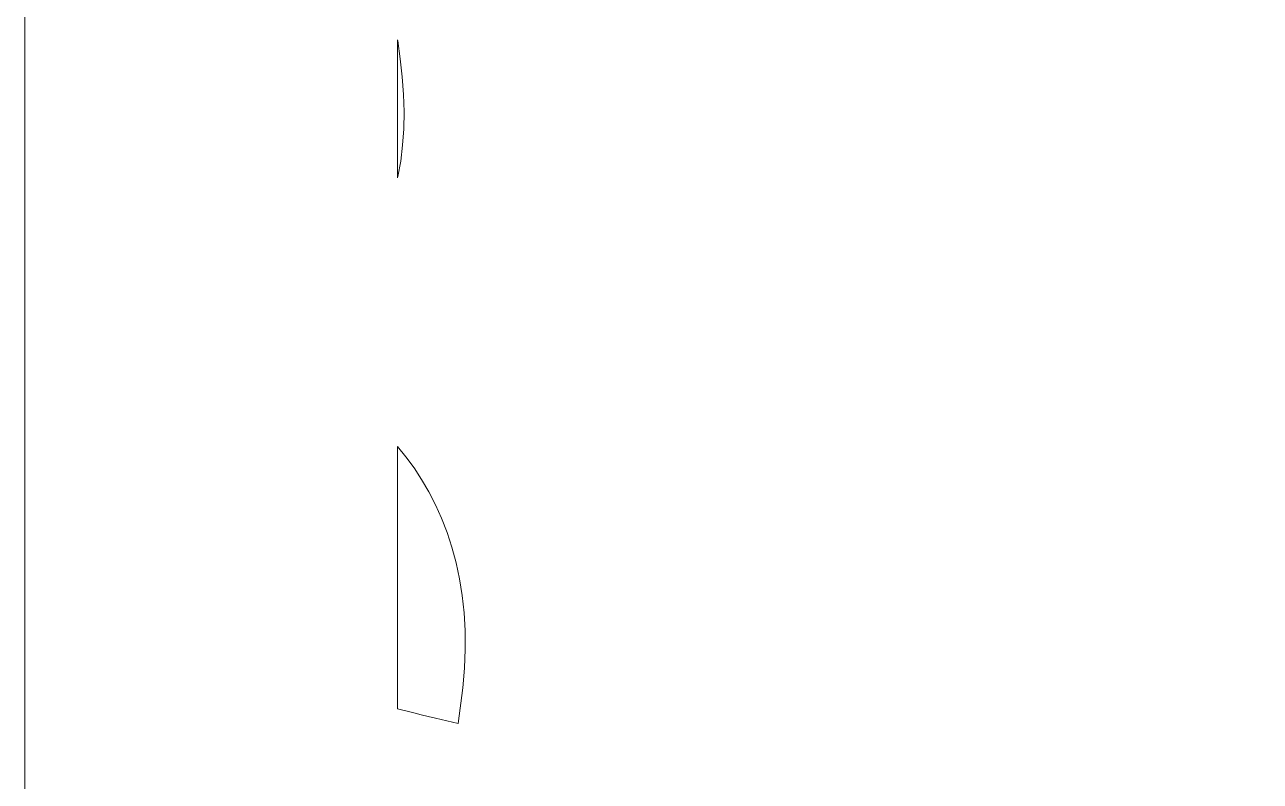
# Model space of a CAD drawing. Header units: centimetres. Extents: x -27.5 to -9.1, y -9.5 to -3.5.
# Drawn here: x -17.618 to -16.334, y -6.574 to -5.787 of the extents above; entities that cross this region are included whole.
import ezdxf

# ---------------------------------------------------------------- set-up
doc = ezdxf.new("R2010")
doc.units = ezdxf.units.CM
doc.header["$MEASUREMENT"] = 0
doc.layers.add('layer 1', color=7, linetype='Continuous')

msp = doc.modelspace()

# ---------------------------------------------------------------- linework, layer by layer
at = {"layer": 'layer 1', "color": 7, "lineweight": 9}
for points, knots in [([(-17.61788, -3.49494), (-17.61788, -3.49494), (-9.09457, -3.49494), (-9.09457, -3.49494), (-9.09457, -3.49494), (-9.09457, -3.49494), (-9.09457, -9.5), (-9.09457, -9.5), (-9.09457, -9.5), (-9.09457, -9.5), (-17.61788, -9.5), (-17.61788, -9.5), (-17.61788, -9.5), (-17.61788, -9.5), (-17.61788, -3.49494), (-17.61788, -3.49494)], [0, 0, 0, 0, 0.2, 0.2, 0.2, 0.2, 0.4, 0.4, 0.4, 0.4, 0.6, 0.6, 0.6, 0.6, 1, 1, 1, 1]), ([(-17.23046, -5.94634), (-17.23046, -5.94634), (-17.23012, -5.94506), (-17.23012, -5.94506), (-17.23012, -5.94506), (-17.23012, -5.94506), (-17.22712, -5.92911), (-17.22712, -5.92911), (-17.22712, -5.92911), (-17.22712, -5.92911), (-17.22508, -5.91254), (-17.22508, -5.91254), (-17.22508, -5.91254), (-17.22508, -5.91254), (-17.22394, -5.89541), (-17.22394, -5.89541), (-17.22394, -5.89541), (-17.22394, -5.89541), (-17.22366, -5.87779), (-17.22366, -5.87779), (-17.22366, -5.87779), (-17.22366, -5.87779), (-17.2242, -5.85975), (-17.2242, -5.85975), (-17.2242, -5.85975), (-17.2242, -5.85975), (-17.2255, -5.84135), (-17.2255, -5.84135), (-17.2255, -5.84135), (-17.2255, -5.84135), (-17.22754, -5.82266), (-17.22754, -5.82266), (-17.22754, -5.82266), (-17.22754, -5.82266), (-17.23027, -5.80376), (-17.23027, -5.80376), (-17.23027, -5.80376), (-17.23027, -5.80376), (-17.23046, -5.80271), (-17.23046, -5.80271), (-17.23046, -5.80271), (-17.23046, -5.80271), (-17.23046, -5.94634), (-17.23046, -5.94634)], [0, 0, 0, 0, 0.0833333, 0.0833333, 0.0833333, 0.0833333, 0.1666667, 0.1666667, 0.1666667, 0.1666667, 0.25, 0.25, 0.25, 0.25, 0.3333333, 0.3333333, 0.3333333, 0.3333333, 0.4166667, 0.4166667, 0.4166667, 0.4166667, 0.5, 0.5, 0.5, 0.5, 0.5833333, 0.5833333, 0.5833333, 0.5833333, 0.6666667, 0.6666667, 0.6666667, 0.6666667, 0.75, 0.75, 0.75, 0.75, 0.8333333, 0.8333333, 0.8333333, 0.8333333, 1, 1, 1, 1]), ([(-17.23046, -6.49855), (-17.23046, -6.49855), (-17.22761, -6.49927), (-17.22761, -6.49927), (-17.22761, -6.49927), (-17.22761, -6.49927), (-17.22052, -6.50105), (-17.22052, -6.50105), (-17.22052, -6.50105), (-17.22052, -6.50105), (-17.21332, -6.50284), (-17.21332, -6.50284), (-17.21332, -6.50284), (-17.21332, -6.50284), (-17.20601, -6.50464), (-17.20601, -6.50464), (-17.20601, -6.50464), (-17.20601, -6.50464), (-17.19856, -6.50645), (-17.19856, -6.50645), (-17.19856, -6.50645), (-17.19856, -6.50645), (-17.191, -6.50826), (-17.191, -6.50826), (-17.191, -6.50826), (-17.191, -6.50826), (-17.1673, -6.51387), (-17.1673, -6.51387), (-17.1673, -6.51387), (-17.1673, -6.51387), (-17.16244, -6.47677), (-17.16244, -6.47677), (-17.16244, -6.47677), (-17.16244, -6.47677), (-17.1607, -6.45628), (-17.1607, -6.45628), (-17.1607, -6.45628), (-17.1607, -6.45628), (-17.15995, -6.43642), (-17.15995, -6.43642), (-17.15995, -6.43642), (-17.15995, -6.43642), (-17.16014, -6.41719), (-17.16014, -6.41719), (-17.16014, -6.41719), (-17.16014, -6.41719), (-17.16124, -6.39859), (-17.16124, -6.39859), (-17.16124, -6.39859), (-17.16124, -6.39859), (-17.16321, -6.38061), (-17.16321, -6.38061), (-17.16321, -6.38061), (-17.16321, -6.38061), (-17.166, -6.36328), (-17.166, -6.36328), (-17.166, -6.36328), (-17.166, -6.36328), (-17.16959, -6.34659), (-17.16959, -6.34659), (-17.16959, -6.34659), (-17.16959, -6.34659), (-17.17392, -6.33055), (-17.17392, -6.33055), (-17.17392, -6.33055), (-17.17392, -6.33055), (-17.17896, -6.31515), (-17.17896, -6.31515), (-17.17896, -6.31515), (-17.17896, -6.31515), (-17.18466, -6.30042), (-17.18466, -6.30042), (-17.18466, -6.30042), (-17.18466, -6.30042), (-17.19099, -6.28634), (-17.19099, -6.28634), (-17.19099, -6.28634), (-17.19099, -6.28634), (-17.1979, -6.27292), (-17.1979, -6.27292), (-17.1979, -6.27292), (-17.1979, -6.27292), (-17.20534, -6.26016), (-17.20534, -6.26016), (-17.20534, -6.26016), (-17.20534, -6.26016), (-17.21328, -6.24808), (-17.21328, -6.24808), (-17.21328, -6.24808), (-17.21328, -6.24808), (-17.22167, -6.23666), (-17.22167, -6.23666), (-17.22167, -6.23666), (-17.22167, -6.23666), (-17.23046, -6.22592), (-17.23046, -6.22592), (-17.23046, -6.22592), (-17.23046, -6.22592), (-17.23046, -6.49855), (-17.23046, -6.49855)], [0, 0, 0, 0, 0.0384615, 0.0384615, 0.0384615, 0.0384615, 0.0769231, 0.0769231, 0.0769231, 0.0769231, 0.1153846, 0.1153846, 0.1153846, 0.1153846, 0.1538462, 0.1538462, 0.1538462, 0.1538462, 0.1923077, 0.1923077, 0.1923077, 0.1923077, 0.2307692, 0.2307692, 0.2307692, 0.2307692, 0.2692308, 0.2692308, 0.2692308, 0.2692308, 0.3076923, 0.3076923, 0.3076923, 0.3076923, 0.3461538, 0.3461538, 0.3461538, 0.3461538, 0.3846154, 0.3846154, 0.3846154, 0.3846154, 0.4230769, 0.4230769, 0.4230769, 0.4230769, 0.4615385, 0.4615385, 0.4615385, 0.4615385, 0.5, 0.5, 0.5, 0.5, 0.5384615, 0.5384615, 0.5384615, 0.5384615, 0.5769231, 0.5769231, 0.5769231, 0.5769231, 0.6153846, 0.6153846, 0.6153846, 0.6153846, 0.6538462, 0.6538462, 0.6538462, 0.6538462, 0.6923077, 0.6923077, 0.6923077, 0.6923077, 0.7307692, 0.7307692, 0.7307692, 0.7307692, 0.7692308, 0.7692308, 0.7692308, 0.7692308, 0.8076923, 0.8076923, 0.8076923, 0.8076923, 0.8461538, 0.8461538, 0.8461538, 0.8461538, 0.8846154, 0.8846154, 0.8846154, 0.8846154, 0.9230769, 0.9230769, 0.9230769, 0.9230769, 1, 1, 1, 1])]:
    msp.add_open_spline(points, degree=3, knots=knots, dxfattribs=at)

doc.saveas('drawing.dxf')
